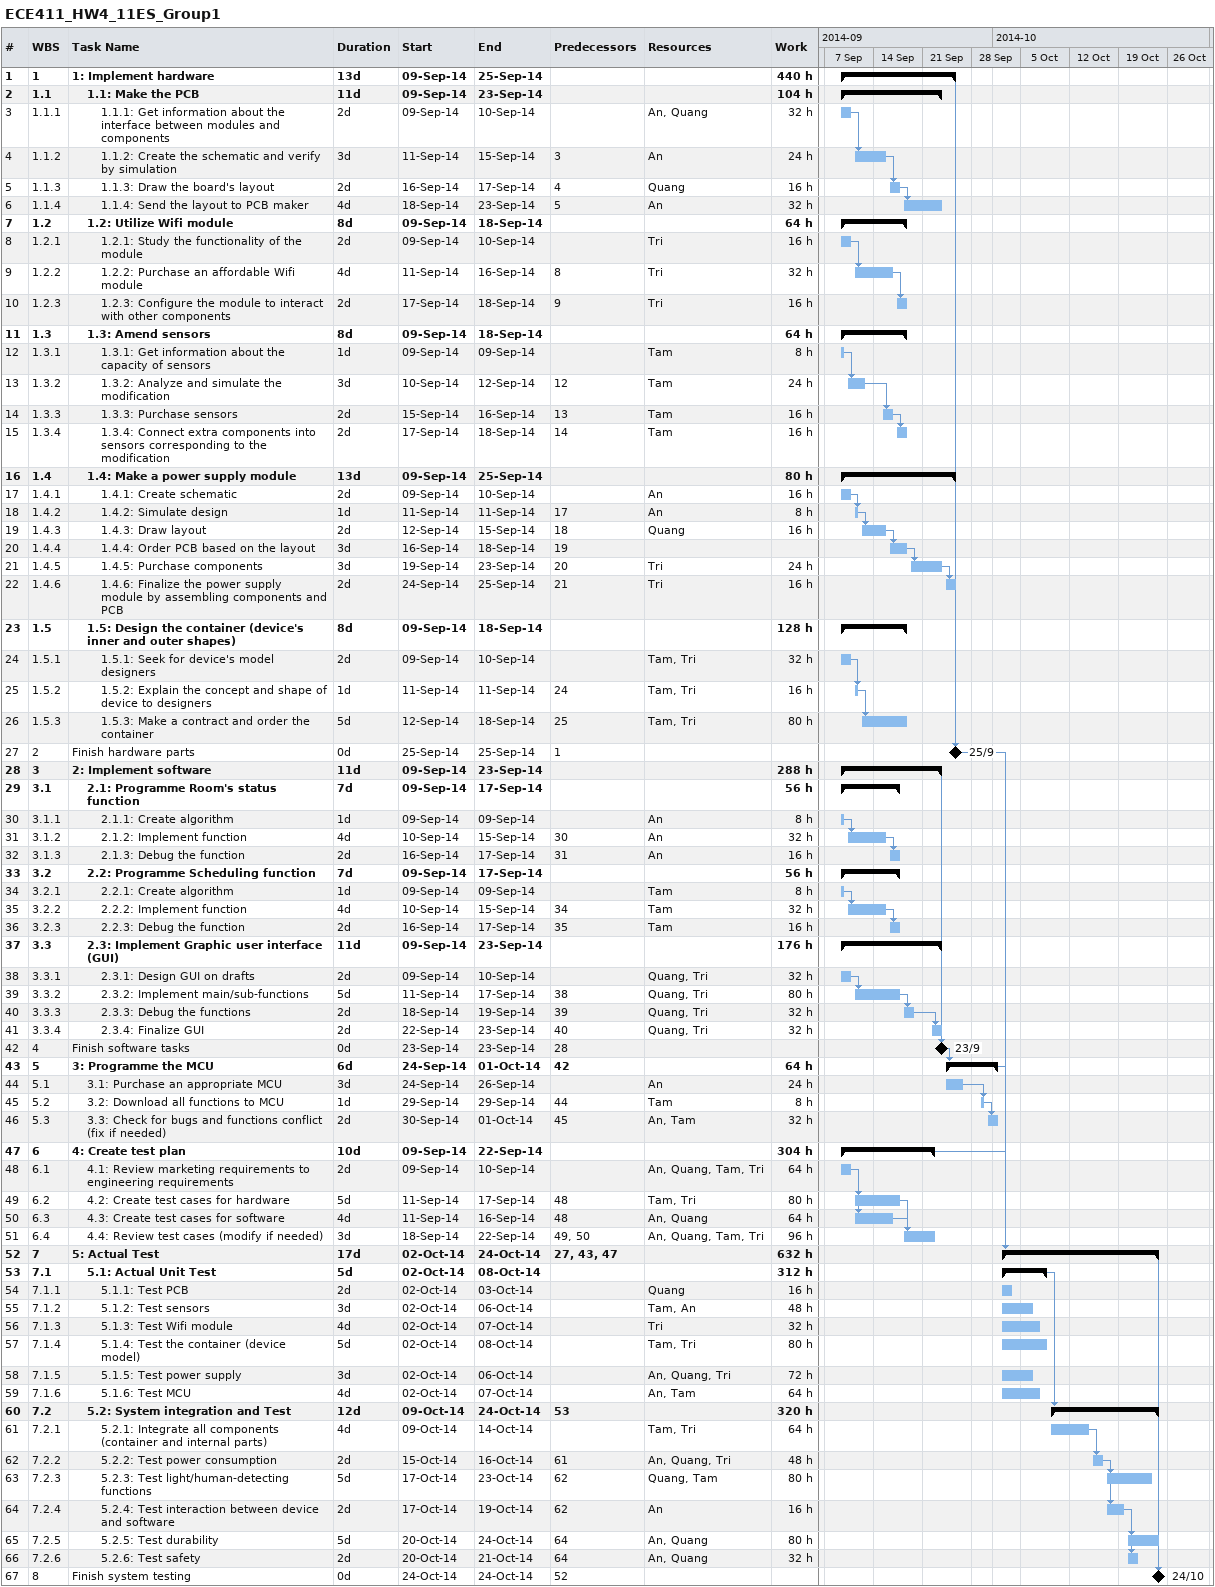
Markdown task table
ECE411_HW4_11ES_Group1

| ID | WBS | Task | Duration | Start | Finish | Predecessors | Resources | Work (h) |
|---|---|---|---|---|---|---|---|---|
| 1 | 1 | **1: Implement hardware** | 13d | 2014-09-09 | 2014-09-25 |  |  | 440 |
| 2 | 1.1 | **1.1: Make the PCB** | 11d | 2014-09-09 | 2014-09-23 |  |  | 104 |
| 3 | 1.1.1 | 1.1.1: Get information about the interface between modules and components | 2d | 2014-09-09 | 2014-09-10 |  | An, Quang | 32 |
| 4 | 1.1.2 | 1.1.2: Create the schematic and verify by simulation | 3d | 2014-09-11 | 2014-09-15 | 3 | An | 24 |
| 5 | 1.1.3 | 1.1.3: Draw the board's layout | 2d | 2014-09-16 | 2014-09-17 | 4 | Quang | 16 |
| 6 | 1.1.4 | 1.1.4: Send the layout to PCB maker | 4d | 2014-09-18 | 2014-09-23 | 5 | An | 32 |
| 7 | 1.2 | **1.2: Utilize Wifi module** | 8d | 2014-09-09 | 2014-09-18 |  |  | 64 |
| 8 | 1.2.1 | 1.2.1: Study the functionality of the module | 2d | 2014-09-09 | 2014-09-10 |  | Tri | 16 |
| 9 | 1.2.2 | 1.2.2: Purchase an affordable Wifi module | 4d | 2014-09-11 | 2014-09-16 | 8 | Tri | 32 |
| 10 | 1.2.3 | 1.2.3: Configure the module to interact with other components | 2d | 2014-09-17 | 2014-09-18 | 9 | Tri | 16 |
| 11 | 1.3 | **1.3: Amend sensors** | 8d | 2014-09-09 | 2014-09-18 |  |  | 64 |
| 12 | 1.3.1 | 1.3.1: Get information about the capacity of sensors | 1d | 2014-09-09 | 2014-09-09 |  | Tam | 8 |
| 13 | 1.3.2 | 1.3.2: Analyze and simulate the modification | 3d | 2014-09-10 | 2014-09-12 | 12 | Tam | 24 |
| 14 | 1.3.3 | 1.3.3: Purchase sensors | 2d | 2014-09-15 | 2014-09-16 | 13 | Tam | 16 |
| 15 | 1.3.4 | 1.3.4: Connect extra components into sensors corresponding to the modification | 2d | 2014-09-17 | 2014-09-18 | 14 | Tam | 16 |
| 16 | 1.4 | **1.4: Make a power supply module** | 13d | 2014-09-09 | 2014-09-25 |  |  | 80 |
| 17 | 1.4.1 | 1.4.1: Create schematic | 2d | 2014-09-09 | 2014-09-10 |  | An | 16 |
| 18 | 1.4.2 | 1.4.2: Simulate design | 1d | 2014-09-11 | 2014-09-11 | 17 | An | 8 |
| 19 | 1.4.3 | 1.4.3: Draw layout | 2d | 2014-09-12 | 2014-09-15 | 18 | Quang | 16 |
| 20 | 1.4.4 | 1.4.4: Order PCB based on the layout | 3d | 2014-09-16 | 2014-09-18 | 19 |  |  |
| 21 | 1.4.5 | 1.4.5: Purchase components | 3d | 2014-09-19 | 2014-09-23 | 20 | Tri | 24 |
| 22 | 1.4.6 | 1.4.6: Finalize the power supply module by assembling components and PCB | 2d | 2014-09-24 | 2014-09-25 | 21 | Tri | 16 |
| 23 | 1.5 | **1.5: Design the container (device's inner and outer shapes)** | 8d | 2014-09-09 | 2014-09-18 |  |  | 128 |
| 24 | 1.5.1 | 1.5.1: Seek for device's model designers | 2d | 2014-09-09 | 2014-09-10 |  | Tam, Tri | 32 |
| 25 | 1.5.2 | 1.5.2: Explain the concept and shape of device to designers | 1d | 2014-09-11 | 2014-09-11 | 24 | Tam, Tri | 16 |
| 26 | 1.5.3 | 1.5.3: Make a contract and order the container | 5d | 2014-09-12 | 2014-09-18 | 25 | Tam, Tri | 80 |
| 27 | 2 | Finish hardware parts | 0d | 2014-09-25 | 2014-09-25 | 1 |  |  |
| 28 | 3 | **2: Implement software** | 11d | 2014-09-09 | 2014-09-23 |  |  | 288 |
| 29 | 3.1 | **2.1: Programme Room's status function** | 7d | 2014-09-09 | 2014-09-17 |  |  | 56 |
| 30 | 3.1.1 | 2.1.1: Create algorithm | 1d | 2014-09-09 | 2014-09-09 |  | An | 8 |
| 31 | 3.1.2 | 2.1.2: Implement function | 4d | 2014-09-10 | 2014-09-15 | 30 | An | 32 |
| 32 | 3.1.3 | 2.1.3: Debug the function | 2d | 2014-09-16 | 2014-09-17 | 31 | An | 16 |
| 33 | 3.2 | **2.2: Programme Scheduling function** | 7d | 2014-09-09 | 2014-09-17 |  |  | 56 |
| 34 | 3.2.1 | 2.2.1: Create algorithm | 1d | 2014-09-09 | 2014-09-09 |  | Tam | 8 |
| 35 | 3.2.2 | 2.2.2: Implement function | 4d | 2014-09-10 | 2014-09-15 | 34 | Tam | 32 |
| 36 | 3.2.3 | 2.2.3: Debug the function | 2d | 2014-09-16 | 2014-09-17 | 35 | Tam | 16 |
| 37 | 3.3 | **2.3: Implement Graphic user interface (GUI)** | 11d | 2014-09-09 | 2014-09-23 |  |  | 176 |
| 38 | 3.3.1 | 2.3.1: Design GUI on drafts | 2d | 2014-09-09 | 2014-09-10 |  | Quang, Tri | 32 |
| 39 | 3.3.2 | 2.3.2: Implement main/sub-functions | 5d | 2014-09-11 | 2014-09-17 | 38 | Quang, Tri | 80 |
| 40 | 3.3.3 | 2.3.3: Debug the functions | 2d | 2014-09-18 | 2014-09-19 | 39 | Quang, Tri | 32 |
| 41 | 3.3.4 | 2.3.4: Finalize GUI | 2d | 2014-09-22 | 2014-09-23 | 40 | Quang, Tri | 32 |
| 42 | 4 | Finish software tasks | 0d | 2014-09-23 | 2014-09-23 | 28 |  |  |
| 43 | 5 | **3: Programme the MCU** | 6d | 2014-09-24 | 2014-10-01 | 42 |  | 64 |
| 44 | 5.1 | 3.1: Purchase an appropriate MCU | 3d | 2014-09-24 | 2014-09-26 |  | An | 24 |
| 45 | 5.2 | 3.2: Download all functions to MCU | 1d | 2014-09-29 | 2014-09-29 | 44 | Tam | 8 |
| 46 | 5.3 | 3.3: Check for bugs and functions conflict (fix if needed) | 2d | 2014-09-30 | 2014-10-01 | 45 | An, Tam | 32 |
| 47 | 6 | **4: Create test plan** | 10d | 2014-09-09 | 2014-09-22 |  |  | 304 |
| 48 | 6.1 | 4.1: Review marketing requirements to engineering requirements | 2d | 2014-09-09 | 2014-09-10 |  | An, Quang, Tam, Tri | 64 |
| 49 | 6.2 | 4.2: Create test cases for hardware | 5d | 2014-09-11 | 2014-09-17 | 48 | Tam, Tri | 80 |
| 50 | 6.3 | 4.3: Create test cases for software | 4d | 2014-09-11 | 2014-09-16 | 48 | An, Quang | 64 |
| 51 | 6.4 | 4.4: Review test cases (modify if needed) | 3d | 2014-09-18 | 2014-09-22 | 49, 50 | An, Quang, Tam, Tri | 96 |
| 52 | 7 | **5: Actual Test** | 17d | 2014-10-02 | 2014-10-24 | 27, 43, 47 |  | 632 |
| 53 | 7.1 | **5.1: Actual Unit Test** | 5d | 2014-10-02 | 2014-10-08 |  |  | 312 |
| 54 | 7.1.1 | 5.1.1: Test PCB | 2d | 2014-10-02 | 2014-10-03 |  | Quang | 16 |
| 55 | 7.1.2 | 5.1.2: Test sensors | 3d | 2014-10-02 | 2014-10-06 |  | Tam, An | 48 |
| 56 | 7.1.3 | 5.1.3: Test Wifi module | 4d | 2014-10-02 | 2014-10-07 |  | Tri | 32 |
| 57 | 7.1.4 | 5.1.4: Test the container (device model) | 5d | 2014-10-02 | 2014-10-08 |  | Tam, Tri | 80 |
| 58 | 7.1.5 | 5.1.5: Test power supply | 3d | 2014-10-02 | 2014-10-06 |  | An, Quang, Tri | 72 |
| 59 | 7.1.6 | 5.1.6: Test MCU | 4d | 2014-10-02 | 2014-10-07 |  | An, Tam | 64 |
| 60 | 7.2 | **5.2: System integration and Test** | 12d | 2014-10-09 | 2014-10-24 | 53 |  | 320 |
| 61 | 7.2.1 | 5.2.1: Integrate all components (container and internal parts) | 4d | 2014-10-09 | 2014-10-14 |  | Tam, Tri | 64 |
| 62 | 7.2.2 | 5.2.2: Test power consumption | 2d | 2014-10-15 | 2014-10-16 | 61 | An, Quang, Tri | 48 |
| 63 | 7.2.3 | 5.2.3: Test light/human-detecting functions | 5d | 2014-10-17 | 2014-10-23 | 62 | Quang, Tam | 80 |
| 64 | 7.2.4 | 5.2.4: Test interaction between device and software | 2d | 2014-10-17 | 2014-10-19 | 62 | An | 16 |
| 65 | 7.2.5 | 5.2.5: Test durability | 5d | 2014-10-20 | 2014-10-24 | 64 | An, Quang | 80 |
| 66 | 7.2.6 | 5.2.6: Test safety | 2d | 2014-10-20 | 2014-10-21 | 64 | An, Quang | 32 |
| 67 | 8 | Finish system testing | 0d | 2014-10-24 | 2014-10-24 | 52 |  |  |
